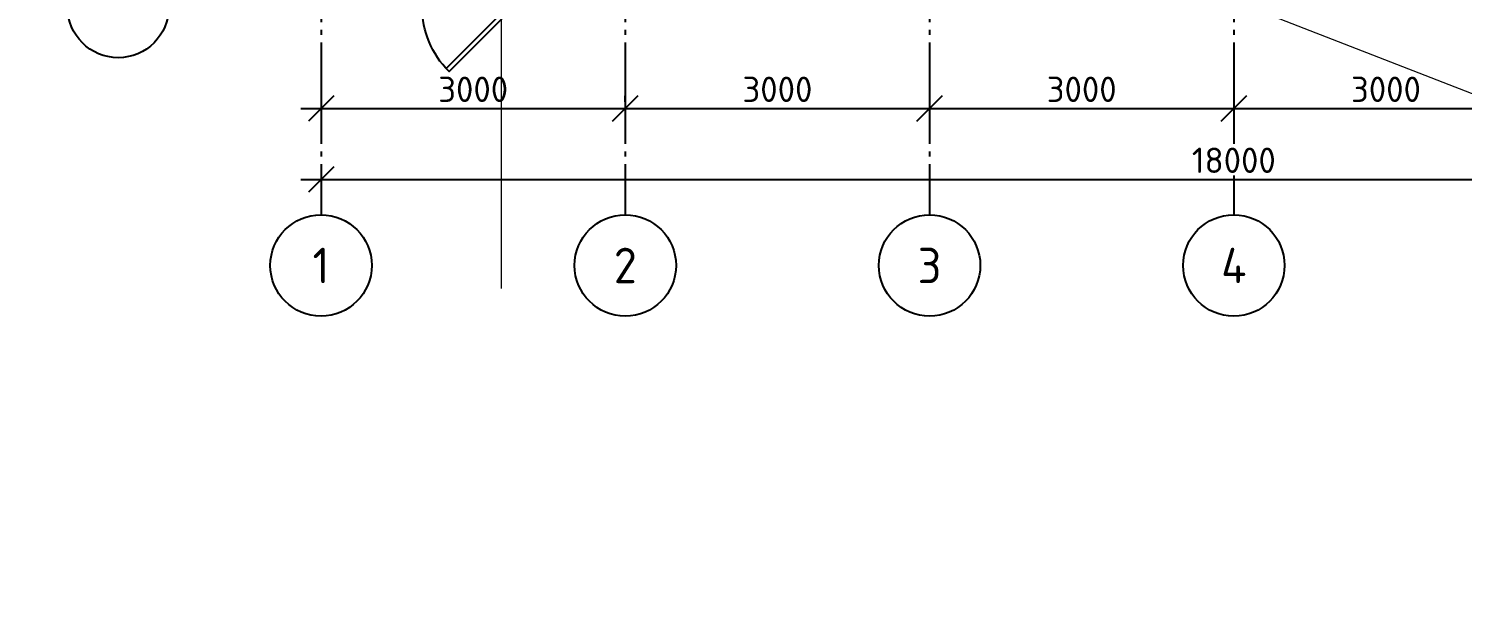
# Model space of a CAD drawing. Header units: millimetres. Extents: x 3795014 to 4300160, y 3869364 to 4016788.
# Drawn here: x 4184598 to 4198733, y 3986461 to 3992090 of the extents above; entities that cross this region are included whole.
import ezdxf
from ezdxf.enums import TextEntityAlignment as Align

# ---------------------------------------------------------------- set-up
doc = ezdxf.new("R2010")
doc.units = ezdxf.units.MM
doc.linetypes.add('DASHDOT_axis', pattern=[24, 20, -1.5, 1, -1.5])
doc.layers.get('Defpoints').update_dxf_attribs({"color": 3})
doc.layers.add('выноска', color=7, linetype='Continuous', lineweight=18)
doc.layers.add('размеры', color=7, linetype='Continuous', lineweight=18)
doc.layers.add('ТХ здание', color=7, linetype='Continuous')
doc.layers.add('ТХ размеры', color=7, linetype='Continuous')
doc.styles.add('GOST-2.304_Type-B', font='GOST Common.ttf')
doc.styles.add('ISOCPEUR', font='isocpeur.ttf')
doc.styles.add('ВНИПИТЕКСТ', font='isocpeui.ttf')
doc.dimstyles.new('СПДС$0', dxfattribs={"dimscale": 100, "dimtxt": 2.5, "dimasz": 2.5, "dimexe": 1.25, "dimexo": 0.004, "dimgap": 1, "dimtad": 1, "dimdec": 0, "dimtxsty": 'ВНИПИТЕКСТ', "dimblk": 'OBLIQUE', "dimcen": 0, "dimdle": 1.25, "dimclrd": 256, "dimclre": 256, "dimclrt": 256, "dimadec": 0, "dimazin": 2, "dimtfac": 1, "dimtdec": 0, "dimtmove": 1, "dimatfit": 3, "dimldrblk": 'NONE', "dimfxl": 1, "dimlwd": -1, "dimlwe": -1, "dimarcsym": 0})

# ---------------------------------------------------------------- blocks, each defined once
blk = doc.blocks.new('*U46')
at = {"ltscale": 100}
blk.add_lwpolyline([(54, -39), (83, -11), (719, -647), (690, -675)], close=True, dxfattribs=at)
blk.add_arc((55, -38), 900, 315.135, 0, dxfattribs=at)
at = {"layer": 'ТХ здание', "ltscale": 100}
for p, q in [((20, -38), (20, 38)), ((20, 38), (65, 38)), ((65, 4), (53, 4)), ((53, 4), (53, -36)), ((65, 38), (65, 4)), ((990, 38), (945, 38)), ((945, 38), (945, 4)), ((945, 4), (957, 4)), ((957, 4), (957, -38)), ((990, -38), (990, 38)), ((51, -38), (20, -38)), ((957, -38), (990, -38))]:
    blk.add_line(p, q, dxfattribs=at)
for points in [[(20, 38), (0, 38), (0, -38), (20, -38)], [(990, 38), (1010, 38), (1010, -38), (990, -38)]]:
    blk.add_lwpolyline(points, close=True, dxfattribs=at)
blk.add_circle((53, -38), 2, dxfattribs=at)
blk = doc.blocks.new('_Oblique')
at = {"color": 0, "linetype": 'ByBlock', "lineweight": -2}
blk.add_line((-0.5, -0.5), (0.5, 0.5), dxfattribs=at)
blk = doc.blocks.new('*D63')
at = {"layer": 'Defpoints', "color": 0, "lineweight": 20, "transparency": 16777216}
for p in [(4187480, 3990808), (4205480, 3990807), (4205480, 3990604)]:
    blk.add_point(p, dxfattribs=at)
at = {"layer": 'размеры', "color": 0, "lineweight": -2, "transparency": 16777216}
for p, q in [((4187480, 3990745), (4187480, 3990479)), ((4205480, 3990744), (4205480, 3990479)), ((4187280, 3990604), (4205680, 3990604))]:
    blk.add_line(p, q, dxfattribs=at)
at = {"layer": 'размеры', "color": 0, "lineweight": -2, "transparency": 16777216, "xscale": 250, "yscale": 250, "zscale": 250, "rotation": 180}
blk.add_blockref('_Oblique', (4187480, 3990604), dxfattribs=at)
at = {"layer": 'размеры', "color": 0, "lineweight": -2, "transparency": 16777216, "xscale": 250, "yscale": 250, "zscale": 250}
blk.add_blockref('_Oblique', (4205480, 3990604), dxfattribs=at)
at = {"layer": 'размеры', "color": 0, "transparency": 16777216, "insert": (4196480, 3990792), "char_height": 250, "attachment_point": 5, "style": 'ISOCPEUR', "bg_fill": 3, "box_fill_scale": 1.1, "bg_fill_color": 9, "bg_fill_true_color": 13158600, "bg_fill_transparency": 0}
blk.add_mtext('\\A1;18000', dxfattribs=at)
blk = doc.blocks.new('*D64')
at = {"layer": 'Defpoints', "color": 0, "lineweight": 20, "transparency": 16777216}
for p in [(4187480, 3991429), (4190480, 3991304), (4190480, 3991304)]:
    blk.add_point(p, dxfattribs=at)
at = {"layer": 'размеры', "color": 0, "lineweight": -2, "transparency": 16777216}
for p, q in [((4187480, 3991367), (4187480, 3991179)), ((4190480, 3991367), (4190480, 3991429)), ((4187280, 3991304), (4190680, 3991304))]:
    blk.add_line(p, q, dxfattribs=at)
at = {"layer": 'размеры', "color": 0, "lineweight": -2, "transparency": 16777216, "xscale": 250, "yscale": 250, "zscale": 250, "rotation": 180}
blk.add_blockref('_Oblique', (4187480, 3991304), dxfattribs=at)
at = {"layer": 'размеры', "color": 0, "lineweight": -2, "transparency": 16777216, "xscale": 250, "yscale": 250, "zscale": 250}
blk.add_blockref('_Oblique', (4190480, 3991304), dxfattribs=at)
at = {"layer": 'размеры', "color": 0, "transparency": 16777216, "insert": (4188980, 3991492), "char_height": 250, "attachment_point": 5, "style": 'ISOCPEUR'}
blk.add_mtext('\\A1;3000', dxfattribs=at)
blk = doc.blocks.new('*D65')
at = {"layer": 'Defpoints', "color": 0, "lineweight": 20, "transparency": 16777216}
for p in [(4193480, 3991497), (4190480, 3991304), (4193480, 3991304)]:
    blk.add_point(p, dxfattribs=at)
at = {"layer": 'размеры', "color": 0, "lineweight": -2, "transparency": 16777216}
for p, q in [((4190480, 3991367), (4190480, 3991429)), ((4193480, 3991434), (4193480, 3991179)), ((4190280, 3991304), (4193680, 3991304))]:
    blk.add_line(p, q, dxfattribs=at)
at = {"layer": 'размеры', "color": 0, "lineweight": -2, "transparency": 16777216, "xscale": 250, "yscale": 250, "zscale": 250, "rotation": 180}
blk.add_blockref('_Oblique', (4190480, 3991304), dxfattribs=at)
at = {"layer": 'размеры', "color": 0, "lineweight": -2, "transparency": 16777216, "xscale": 250, "yscale": 250, "zscale": 250}
blk.add_blockref('_Oblique', (4193480, 3991304), dxfattribs=at)
at = {"layer": 'размеры', "color": 0, "transparency": 16777216, "insert": (4191980, 3991492), "char_height": 250, "attachment_point": 5, "style": 'ISOCPEUR'}
blk.add_mtext('\\A1;3000', dxfattribs=at)
blk = doc.blocks.new('*D66')
at = {"layer": 'Defpoints', "color": 0, "lineweight": 20, "transparency": 16777216}
for p in [(4196480, 3991518), (4199480, 3991538), (4199480, 3991304)]:
    blk.add_point(p, dxfattribs=at)
at = {"layer": 'размеры', "color": 0, "lineweight": -2, "transparency": 16777216}
for p, q in [((4196480, 3991455), (4196480, 3991179)), ((4199480, 3991476), (4199480, 3991179)), ((4196280, 3991304), (4199680, 3991304))]:
    blk.add_line(p, q, dxfattribs=at)
at = {"layer": 'размеры', "color": 0, "lineweight": -2, "transparency": 16777216, "xscale": 250, "yscale": 250, "zscale": 250, "rotation": 180}
blk.add_blockref('_Oblique', (4196480, 3991304), dxfattribs=at)
at = {"layer": 'размеры', "color": 0, "lineweight": -2, "transparency": 16777216, "xscale": 250, "yscale": 250, "zscale": 250}
blk.add_blockref('_Oblique', (4199480, 3991304), dxfattribs=at)
at = {"layer": 'размеры', "color": 0, "transparency": 16777216, "insert": (4197980, 3991492), "char_height": 250, "attachment_point": 5, "style": 'ISOCPEUR'}
blk.add_mtext('\\A1;3000', dxfattribs=at)
blk = doc.blocks.new('*D67')
at = {"layer": 'Defpoints', "color": 0, "lineweight": 20, "transparency": 16777216}
for p in [(4196480, 3991497), (4193480, 3991429), (4196480, 3991304)]:
    blk.add_point(p, dxfattribs=at)
at = {"layer": 'размеры', "color": 0, "lineweight": -2, "transparency": 16777216}
for p, q in [((4193480, 3991367), (4193480, 3991179)), ((4196480, 3991434), (4196480, 3991179)), ((4193280, 3991304), (4196680, 3991304))]:
    blk.add_line(p, q, dxfattribs=at)
at = {"layer": 'размеры', "color": 0, "lineweight": -2, "transparency": 16777216, "xscale": 250, "yscale": 250, "zscale": 250, "rotation": 180}
blk.add_blockref('_Oblique', (4193480, 3991304), dxfattribs=at)
at = {"layer": 'размеры', "color": 0, "lineweight": -2, "transparency": 16777216, "xscale": 250, "yscale": 250, "zscale": 250}
blk.add_blockref('_Oblique', (4196480, 3991304), dxfattribs=at)
at = {"layer": 'размеры', "color": 0, "transparency": 16777216, "insert": (4194980, 3991492), "char_height": 250, "attachment_point": 5, "style": 'ISOCPEUR'}
blk.add_mtext('\\A1;3000', dxfattribs=at)

msp = doc.modelspace()

# ---------------------------------------------------------------- linework, layer by layer
at = {"layer": 'выноска', "lineweight": 20}
msp.add_lwpolyline([(4189255.2, 4001566.8), (4189255.2, 3989527.6)], dxfattribs=at)
at = {"layer": 'ТХ размеры', "linetype": 'DASHDOT_axis', "ltscale": 50, "flags": 128}
for points in [[(4187480.2, 4001554.2), (4187480.2, 4001304.2), (4187480.2, 3990254.2)], [(4190480.2, 4001554.2), (4190480.2, 4001304.2), (4190480.2, 3990254.2)], [(4193480.2, 4001554.2), (4193480.2, 4001304.2), (4193480.2, 3990254.2)], [(4196480.2, 4001554.2), (4196480.2, 4001304.2), (4196480.2, 3990254.2)]]:
    msp.add_lwpolyline(points, dxfattribs=at)
at = {"layer": 'ТХ размеры', "linetype": 'Continuous'}
for centre in [(4185480.2, 3992304.2), (4187480.2, 3989754.2), (4190480.2, 3989754.2), (4193480.2, 3989754.2), (4196480.2, 3989754.2)]:
    msp.add_circle(centre, 500, dxfattribs=at)

# ---------------------------------------------------------------- block references
at = {"layer": 'ТХ здание', "xscale": -1}
msp.add_blockref('*U46', (4189432.4, 3992343), dxfattribs=at)

# ---------------------------------------------------------------- texts
at = {"layer": 'ТХ размеры', "style": 'GOST-2.304_Type-B'}
for s, p in [('3', (4193480.2, 3989754.2)), ('4', (4196480.2, 3989754.2)), ('1', (4187480.2, 3989754.2)), ('2', (4190480.2, 3989754.2))]:
    msp.add_text(s, height=350, dxfattribs=at).set_placement(p, align=Align.MIDDLE_CENTER)

# ---------------------------------------------------------------- dimensions: what is measured, and where the dimension line sits
at = {"layer": 'размеры'}
for base, p1, p2, picture, middle in [((4190480.2, 3991304.2), (4187480.2, 3991429.2), (4190480.2, 3991304.2), '*D64', (4188980.2, 3991491.7)), ((4193480.2, 3991304.2), (4190480.2, 3991304.2), (4193480.2, 3991496.8), '*D65', (4191980.2, 3991491.7)), ((4196480.2, 3991304.2), (4193480.2, 3991429.2), (4196480.2, 3991496.8), '*D67', (4194980.2, 3991491.7)), ((4199480.2, 3991304.2), (4196480.2, 3991517.6), (4199480.2, 3991538.3), '*D66', (4197980.2, 3991491.7))]:
    dim = msp.add_linear_dim(base=base, p1=p1, p2=p2, dimstyle='СПДС$0', override={"dimscale": 100, "dimexo": 0.625, "dimgap": 0.625, "dimrnd": 0.001, "dimtxsty": 'ISOCPEUR', "dimcen": 2.5, "dimdle": 2, "dimclrd": 0, "dimclre": 0, "dimclrt": 0, "dimtfac": 0.75, "dimtolj": 1, "dimlwd": -2, "dimlwe": -2, "dimarcsym": 1}, dxfattribs=at)
    dim.commit()
    dim.dimension.update_dxf_attribs({"geometry": picture, "text_midpoint": middle})

# ---------------------------------------------------------------- next in the draw order: dimensions: what is measured, and where the dimension line sits
dim = msp.add_linear_dim(base=(4205480.2, 3990604.2), p1=(4187480.2, 3990807.9), p2=(4205480.2, 3990806.8), dimstyle='СПДС$0', override={"dimscale": 100, "dimexo": 0.625, "dimgap": 0.625, "dimrnd": 0.001, "dimtxsty": 'ISOCPEUR', "dimcen": 2.5, "dimdle": 2, "dimclrd": 0, "dimclre": 0, "dimclrt": 0, "dimtfac": 0.75, "dimtfill": 1, "dimtolj": 1, "dimlwd": -2, "dimlwe": -2, "dimarcsym": 1}, dxfattribs=at)
dim.commit()
dim.dimension.update_dxf_attribs({"geometry": '*D63', "text_midpoint": (4196480.2, 3990791.7)})

# ---------------------------------------------------------------- next in the draw order: linework, layer by layer
at = {"layer": 'Defpoints', "lineweight": 20, "ltscale": 100}
msp.add_lwpolyline([(4208347.9, 4002789.2), (4168328.3, 3987508.9), (4168328.3, 4003308.9), (4211670.5, 3986460.7)], dxfattribs=at)

doc.saveas('drawing.dxf')
